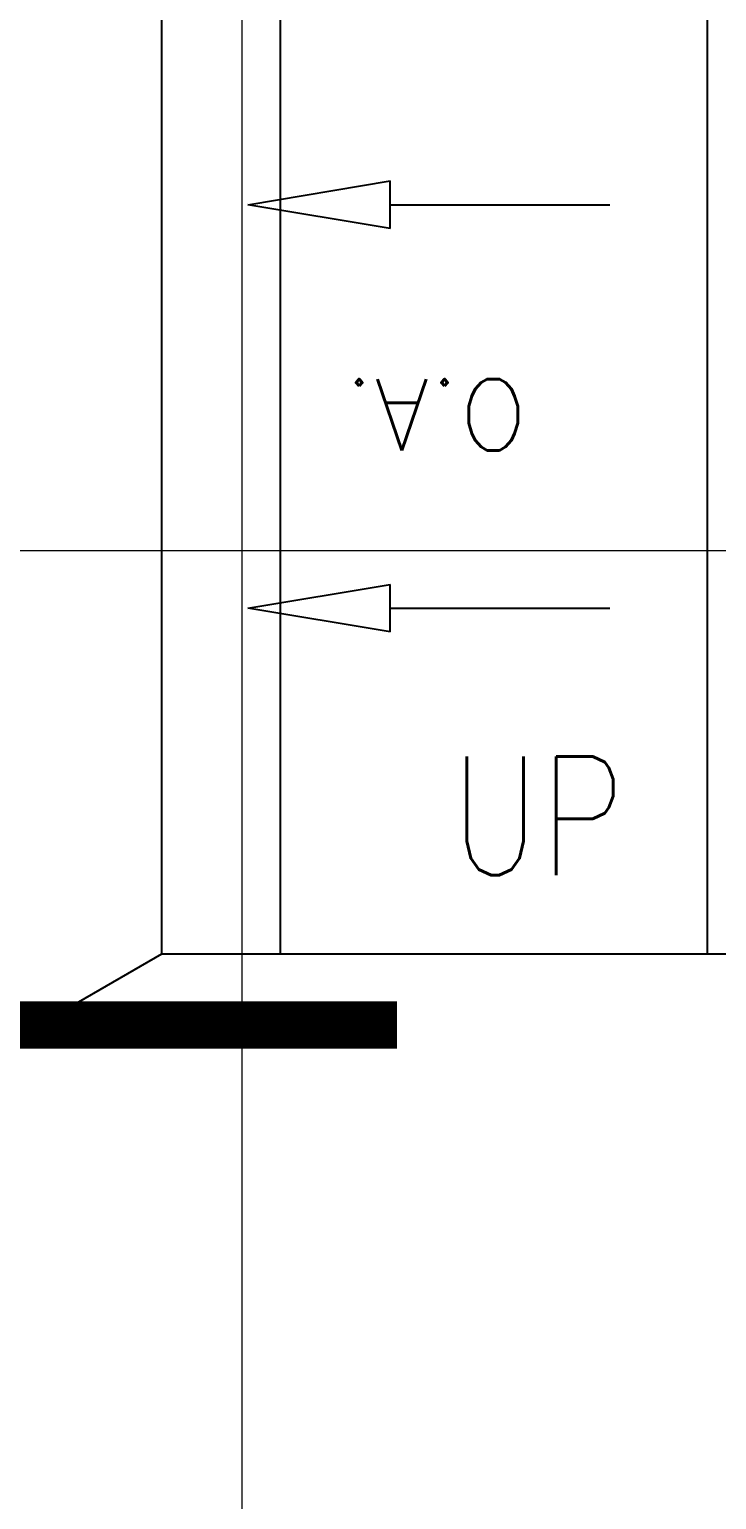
# Model space of a CAD drawing. Extents: x -32000 to 416743, y -254124 to 144214.
# Drawn here: x 247746 to 249195, y 79000 to 82098 of the extents above; entities that cross this region are included whole.
import ezdxf
from ezdxf.enums import TextEntityAlignment as Align

# ---------------------------------------------------------------- set-up
doc = ezdxf.new("R2010")
doc.units = 0
doc.header["$LTSCALE"] = 10
for name, color, linetype in [('XFM1D40$0$M-CWTR-TEXT', 250, 'Continuous'), ('XFM1D40$0$M-FOUN', 252, 'Continuous'), ('XFM1D40$0$M-HVAC-CMDUCT', 150, 'Continuous'), ('XFM1Q40$0$MDF', 221, 'Continuous'), ('XFM1Q40$0$TYPE14X10', 7, 'Continuous'), ('XFM7P40ICA$0$H12PL4$0$L40_19_MEJI', 252, 'Continuous')]:
    doc.layers.add(name, color=color, linetype=linetype)
doc.styles.add('XFM1D40$0$12P7-XCM2P10$0$AA-TXT', font='simplex.shx', dxfattribs={"bigfont": 'china.shx'})
doc.styles.add('XFM1Q40$0$STANDARD', font='SIMPLEX', dxfattribs={"bigfont": 'BIGFONT'})

# ---------------------------------------------------------------- blocks, each defined once
blk = doc.blocks.new('XFM1D40')
at = {"layer": 'XFM1D40$0$M-FOUN', "color": 3, "const_width": 100}
blk.add_lwpolyline([(245220, 80000), (248521.3, 80000)], dxfattribs=at)
at = {"layer": 'XFM1D40$0$M-HVAC-CMDUCT'}
for p, q in [((248025, 80150), (248025, 82350)), ((248275, 82350), (248275, 80150)), ((249175, 82350), (249175, 80150)), ((247850, 80049), (248025, 80150)), ((248025, 80150), (249425, 80150))]:
    blk.add_line(p, q, dxfattribs=at)
at = {"layer": 'XFM1D40$0$M-CWTR-TEXT', "style": 'XFM1D40$0$12P7-XCM2P10$0$AA-TXT', "width": 0.8}
blk.add_text('UP', height=250, dxfattribs=at).set_placement((248633.8, 80440.6), align=Align.MIDDLE_LEFT)
blk = doc.blocks.new('XFM1Q40$0$_ClosedBlank')
at = {"layer": 'XFM1Q40$0$MDF', "color": 0, "lineweight": -2}
for p, q in [((-1, 0.167), (0, 0)), ((-1, 0.167), (-1, -0.167)), ((0, 0), (-1, -0.167))]:
    blk.add_line(p, q, dxfattribs=at)
blk = doc.blocks.new('XFM1Q40$0$A$C10876e96')
at = {"layer": 'XFM1Q40$0$TYPE14X10', "color": 22}
for points in [[(300, 2528.2), (762.8, 2528.2)], [(300, 1678.2), (762.8, 1678.2)]]:
    blk.add_lwpolyline(points, dxfattribs=at)
at = {"layer": 'XFM1Q40$0$TYPE14X10', "color": 22, "xscale": 300, "yscale": 300, "zscale": 300, "rotation": 180}
for p in [(0, 2528.2), (0, 1678.2)]:
    blk.add_blockref('XFM1Q40$0$_ClosedBlank', p, dxfattribs=at)
at = {"layer": 'XFM1Q40$0$TYPE14X10', "color": 22, "style": 'XFM1Q40$0$STANDARD'}
blk.add_text('O.A.', height=150, rotation=180, dxfattribs=at).set_placement((588.1, 2160.7))
blk = doc.blocks.new('XFM1Q40')
blk.add_blockref('XFM1Q40$0$A$C10876e96', (248206.8, 79200))
blk = doc.blocks.new('XFM7P40ICA$0$H12PL4')
at = {"layer": 'XFM7P40ICA$0$H12PL4$0$L40_19_MEJI', "lineweight": 0}
for p, q in [((248195, 78050), (248195, 89900)), ((244130, 81000), (260600, 81000))]:
    blk.add_line(p, q, dxfattribs=at)
blk = doc.blocks.new('XFM7P40ICA')
blk.add_blockref('XFM7P40ICA$0$H12PL4', (0, 0))

msp = doc.modelspace()

# ---------------------------------------------------------------- block references
for name in ['XFM7P40ICA', 'XFM1D40', 'XFM1Q40']:
    msp.add_blockref(name, (0, 0))

doc.saveas('drawing.dxf')
